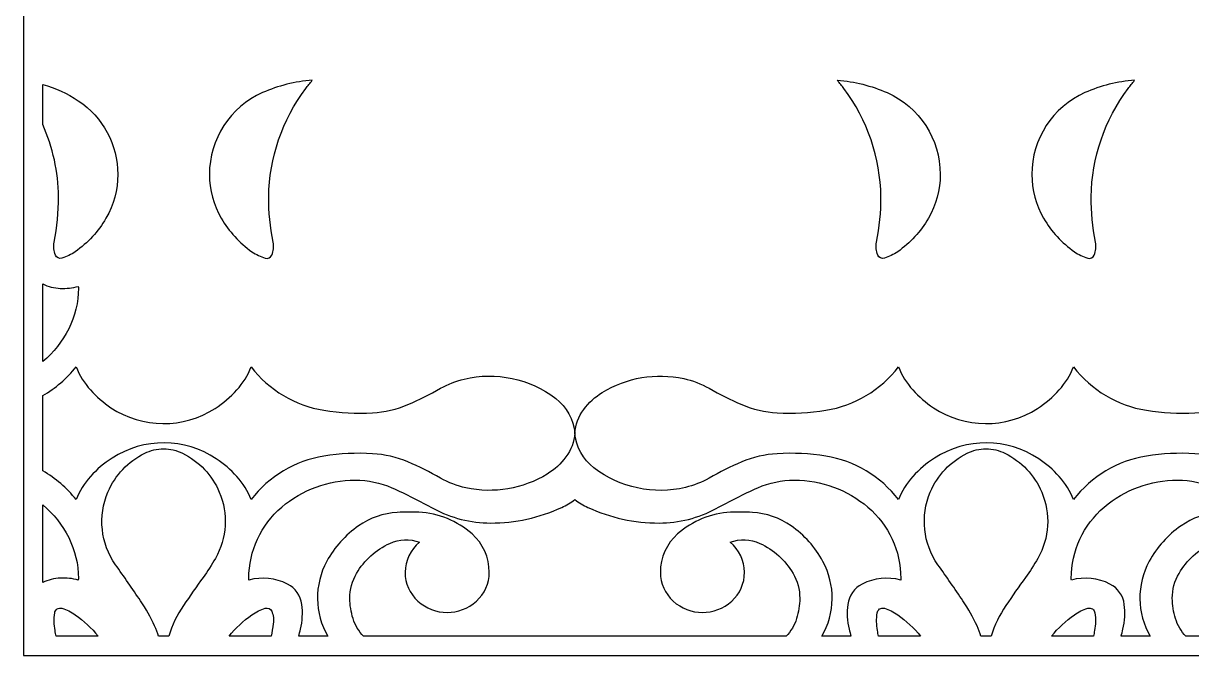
# Model space of a CAD drawing. Header units: centimetres. Extents: x -14.1 to -3.5, y -9 to -3.3.
# Drawn here: x -14.12 to -8.83, y -9 to -6.14 of the extents above; entities that cross this region are included whole.
import ezdxf

# ---------------------------------------------------------------- set-up
doc = ezdxf.new("R2010")
doc.units = ezdxf.units.CM
doc.header["$MEASUREMENT"] = 0
doc.layers.add('layer 1', color=7, linetype='Continuous')

msp = doc.modelspace()

# ---------------------------------------------------------------- linework, layer by layer
at = {"layer": 'layer 1', "lineweight": 30}
for points, knots in [([(-3.54042, -3.27541), (-3.54042, -3.27541), (-3.54042, -9.00021), (-3.54042, -9.00021), (-3.54042, -9.00021), (-3.54042, -9.00021), (-14.12141, -9.00021), (-14.12141, -9.00021), (-14.12141, -9.00021), (-14.12141, -9.00021), (-14.12141, -3.27541), (-14.12141, -3.27541), (-14.12141, -3.27541), (-14.12141, -3.27541), (-3.54042, -3.27541), (-3.54042, -3.27541)], [0, 0, 0, 0, 0.2, 0.2, 0.2, 0.2, 0.4, 0.4, 0.4, 0.4, 0.6, 0.6, 0.6, 0.6, 1, 1, 1, 1]), ([(-12.843, -6.43318), (-12.94909, -6.57488), (-13.00772, -6.74636), (-13.01053, -6.92336), (-13.01053, -6.92336), (-13.01053, -6.99196), (-13.00375, -7.06038), (-12.99029, -7.12765), (-12.99029, -7.12765), (-12.98628, -7.14767), (-12.9885, -7.16844), (-12.99663, -7.18717), (-12.99663, -7.18717), (-13.00152, -7.19842), (-13.01405, -7.20426), (-13.02582, -7.20079), (-13.02582, -7.20079), (-13.04745, -7.1944), (-13.0679, -7.18453), (-13.08635, -7.17156), (-13.08635, -7.17156), (-13.14306, -7.13169), (-13.19048, -7.08), (-13.22535, -7.02009), (-13.22535, -7.02009), (-13.26042, -6.95984), (-13.2789, -6.89133), (-13.27891, -6.82161), (-13.27891, -6.82161), (-13.27895, -6.66159), (-13.18452, -6.51648), (-13.03829, -6.4515), (-13.03829, -6.4515), (-12.96711, -6.41989), (-12.89091, -6.40099), (-12.81321, -6.39566), (-12.81321, -6.39566), (-12.82349, -6.40788), (-12.83343, -6.42039), (-12.843, -6.43318)], [0, 0, 0, 0, 0.0909091, 0.0909091, 0.0909091, 0.0909091, 0.1818182, 0.1818182, 0.1818182, 0.1818182, 0.2727273, 0.2727273, 0.2727273, 0.2727273, 0.3636364, 0.3636364, 0.3636364, 0.3636364, 0.4545455, 0.4545455, 0.4545455, 0.4545455, 0.5454545, 0.5454545, 0.5454545, 0.5454545, 0.6363636, 0.6363636, 0.6363636, 0.6363636, 0.7272727, 0.7272727, 0.7272727, 0.7272727, 0.8181818, 0.8181818, 0.8181818, 0.8181818, 1, 1, 1, 1]), ([(-10.40526, -6.43318), (-10.2992, -6.57481), (-10.24058, -6.74644), (-10.23776, -6.92336), (-10.23776, -6.92336), (-10.23776, -6.99196), (-10.24454, -7.0604), (-10.25799, -7.12767), (-10.25799, -7.12767), (-10.26199, -7.14769), (-10.25978, -7.16844), (-10.25165, -7.18717), (-10.25165, -7.18717), (-10.24675, -7.19843), (-10.23425, -7.20427), (-10.22248, -7.20079), (-10.22248, -7.20079), (-10.20085, -7.1944), (-10.18042, -7.18453), (-10.16197, -7.17156), (-10.16197, -7.17156), (-10.10525, -7.13168), (-10.05783, -7.08003), (-10.02294, -7.0201), (-10.02294, -7.0201), (-9.98785, -6.95983), (-9.96936, -6.89136), (-9.96937, -6.82161), (-9.96937, -6.82161), (-9.96941, -6.66146), (-10.0636, -6.51645), (-10.21, -6.4515), (-10.21, -6.4515), (-10.2812, -6.41989), (-10.35736, -6.40099), (-10.43508, -6.39566), (-10.43508, -6.39566), (-10.42479, -6.40788), (-10.41484, -6.42039), (-10.40526, -6.43318)], [0, 0, 0, 0, 0.0909091, 0.0909091, 0.0909091, 0.0909091, 0.1818182, 0.1818182, 0.1818182, 0.1818182, 0.2727273, 0.2727273, 0.2727273, 0.2727273, 0.3636364, 0.3636364, 0.3636364, 0.3636364, 0.4545455, 0.4545455, 0.4545455, 0.4545455, 0.5454545, 0.5454545, 0.5454545, 0.5454545, 0.6363636, 0.6363636, 0.6363636, 0.6363636, 0.7272727, 0.7272727, 0.7272727, 0.7272727, 0.8181818, 0.8181818, 0.8181818, 0.8181818, 1, 1, 1, 1]), ([(-9.11873, -6.43318), (-9.22481, -6.57488), (-9.28344, -6.74636), (-9.28625, -6.92336), (-9.28625, -6.92336), (-9.28625, -6.99197), (-9.27947, -7.0604), (-9.266, -7.12767), (-9.266, -7.12767), (-9.262, -7.14768), (-9.26421, -7.16845), (-9.27234, -7.18717), (-9.27234, -7.18717), (-9.27722, -7.19842), (-9.28975, -7.20426), (-9.30152, -7.20079), (-9.30152, -7.20079), (-9.32315, -7.19441), (-9.34359, -7.18453), (-9.36204, -7.17156), (-9.36204, -7.17156), (-9.41875, -7.13169), (-9.46618, -7.08001), (-9.50106, -7.0201), (-9.50106, -7.0201), (-9.53614, -6.95984), (-9.55462, -6.89133), (-9.55462, -6.82161), (-9.55462, -6.82161), (-9.55466, -6.66157), (-9.46021, -6.51644), (-9.31395, -6.45147), (-9.31395, -6.45147), (-9.24278, -6.41988), (-9.16659, -6.40099), (-9.08891, -6.39566), (-9.08891, -6.39566), (-9.09922, -6.40787), (-9.10916, -6.42038), (-9.11873, -6.43318)], [0, 0, 0, 0, 0.0909091, 0.0909091, 0.0909091, 0.0909091, 0.1818182, 0.1818182, 0.1818182, 0.1818182, 0.2727273, 0.2727273, 0.2727273, 0.2727273, 0.3636364, 0.3636364, 0.3636364, 0.3636364, 0.4545455, 0.4545455, 0.4545455, 0.4545455, 0.5454545, 0.5454545, 0.5454545, 0.5454545, 0.6363636, 0.6363636, 0.6363636, 0.6363636, 0.7272727, 0.7272727, 0.7272727, 0.7272727, 0.8181818, 0.8181818, 0.8181818, 0.8181818, 1, 1, 1, 1]), ([(-14.03395, -6.59563), (-13.98769, -6.69875), (-13.96321, -6.81035), (-13.96204, -6.92336), (-13.96204, -6.92336), (-13.96204, -6.99195), (-13.96882, -7.06039), (-13.98228, -7.12764), (-13.98228, -7.12764), (-13.98629, -7.14767), (-13.98408, -7.16844), (-13.97594, -7.18717), (-13.97594, -7.18717), (-13.97104, -7.19843), (-13.95854, -7.20427), (-13.94676, -7.20079), (-13.94676, -7.20079), (-13.92513, -7.1944), (-13.90469, -7.18453), (-13.88624, -7.17156), (-13.88624, -7.17156), (-13.82952, -7.13167), (-13.78211, -7.08002), (-13.74722, -7.0201), (-13.74722, -7.0201), (-13.71214, -6.95982), (-13.69365, -6.89136), (-13.69366, -6.82161), (-13.69366, -6.82161), (-13.69368, -6.68729), (-13.7609, -6.562), (-13.87287, -6.4878), (-13.87287, -6.4878), (-13.92235, -6.45501), (-13.97671, -6.43031), (-14.03395, -6.41462), (-14.03395, -6.41462), (-14.03395, -6.41462), (-14.03395, -6.59563), (-14.03395, -6.59563)], [0, 0, 0, 0, 0.0909091, 0.0909091, 0.0909091, 0.0909091, 0.1818182, 0.1818182, 0.1818182, 0.1818182, 0.2727273, 0.2727273, 0.2727273, 0.2727273, 0.3636364, 0.3636364, 0.3636364, 0.3636364, 0.4545455, 0.4545455, 0.4545455, 0.4545455, 0.5454545, 0.5454545, 0.5454545, 0.5454545, 0.6363636, 0.6363636, 0.6363636, 0.6363636, 0.7272727, 0.7272727, 0.7272727, 0.7272727, 0.8181818, 0.8181818, 0.8181818, 0.8181818, 1, 1, 1, 1]), ([(-14.03395, -7.66864), (-13.98462, -7.62811), (-13.94437, -7.57768), (-13.91581, -7.52058), (-13.91581, -7.52058), (-13.88718, -7.46334), (-13.87228, -7.40024), (-13.87228, -7.33624), (-13.87228, -7.33624), (-13.8723, -7.33498), (-13.87234, -7.33372), (-13.87242, -7.33246), (-13.87242, -7.33246), (-13.87249, -7.33121), (-13.87254, -7.32996), (-13.87258, -7.32871), (-13.87258, -7.32871), (-13.89919, -7.33578), (-13.92674, -7.33873), (-13.95424, -7.33746), (-13.95424, -7.33746), (-13.98185, -7.33619), (-14.00895, -7.32946), (-14.03395, -7.31766), (-14.03395, -7.31766), (-14.03395, -7.31766), (-14.03395, -7.66864), (-14.03395, -7.66864)], [0, 0, 0, 0, 0.125, 0.125, 0.125, 0.125, 0.25, 0.25, 0.25, 0.25, 0.375, 0.375, 0.375, 0.375, 0.5, 0.5, 0.5, 0.5, 0.625, 0.625, 0.625, 0.625, 0.75, 0.75, 0.75, 0.75, 1, 1, 1, 1]), ([(-7.89985, -7.99334), (-7.90526, -7.93103), (-7.93667, -7.87394), (-7.98642, -7.83603), (-7.98642, -7.83603), (-8.10455, -7.74604), (-8.25665, -7.71367), (-8.40116, -7.74786), (-8.40116, -7.74786), (-8.43857, -7.75671), (-8.4745, -7.77089), (-8.50788, -7.78997), (-8.50788, -7.78997), (-8.55562, -7.81725), (-8.60493, -7.84171), (-8.65555, -7.8632), (-8.65555, -7.8632), (-8.7065, -7.88483), (-8.76081, -7.89752), (-8.81607, -7.90069), (-8.81607, -7.90069), (-8.88956, -7.90491), (-8.96331, -7.90118), (-9.036, -7.88955), (-9.036, -7.88955), (-9.167, -7.86862), (-9.28504, -7.79813), (-9.36566, -7.69277), (-9.36566, -7.69277), (-9.38094, -7.73117), (-9.4029, -7.76657), (-9.43051, -7.79732), (-9.43051, -7.79732), (-9.45934, -7.82942), (-9.49233, -7.85754), (-9.52858, -7.88094), (-9.52858, -7.88094), (-9.67241, -7.97378), (-9.85777, -7.97246), (-10.00039, -7.87778), (-10.00039, -7.87778), (-10.03469, -7.85499), (-10.06598, -7.82796), (-10.0935, -7.79733), (-10.0935, -7.79733), (-10.12112, -7.76658), (-10.14309, -7.73117), (-10.15836, -7.69277), (-10.15836, -7.69277), (-10.23893, -7.79816), (-10.35699, -7.86861), (-10.48798, -7.88956), (-10.48798, -7.88956), (-10.56068, -7.90118), (-10.63444, -7.90491), (-10.70793, -7.90069), (-10.70793, -7.90069), (-10.76319, -7.89752), (-10.8175, -7.88483), (-10.86845, -7.8632), (-10.86845, -7.8632), (-10.91907, -7.84171), (-10.96838, -7.81725), (-11.01613, -7.78997), (-11.01613, -7.78997), (-11.05198, -7.76947), (-11.09077, -7.75462), (-11.13115, -7.74592), (-11.13115, -7.74592), (-11.25747, -7.71873), (-11.38933, -7.74113), (-11.49956, -7.80858), (-11.49956, -7.80858), (-11.53244, -7.82869), (-11.56107, -7.85503), (-11.58385, -7.88612), (-11.58385, -7.88612), (-11.60684, -7.91751), (-11.62077, -7.95458), (-11.62414, -7.99334), (-11.62414, -7.99334), (-11.62956, -7.93104), (-11.66097, -7.87394), (-11.71071, -7.83604), (-11.71071, -7.83604), (-11.82884, -7.74604), (-11.98094, -7.71367), (-12.12545, -7.74787), (-12.12545, -7.74787), (-12.16286, -7.75672), (-12.1988, -7.77089), (-12.23219, -7.78997), (-12.23219, -7.78997), (-12.27993, -7.81725), (-12.32924, -7.84171), (-12.37985, -7.8632), (-12.37985, -7.8632), (-12.43079, -7.88484), (-12.4851, -7.89752), (-12.54035, -7.90069), (-12.54035, -7.90069), (-12.61385, -7.90491), (-12.6876, -7.90118), (-12.7603, -7.88956), (-12.7603, -7.88956), (-12.89129, -7.86863), (-13.00932, -7.79814), (-13.08992, -7.69277), (-13.08992, -7.69277), (-13.1052, -7.73117), (-13.12717, -7.76657), (-13.15479, -7.79732), (-13.15479, -7.79732), (-13.18362, -7.82942), (-13.2166, -7.85753), (-13.25285, -7.88092), (-13.25285, -7.88092), (-13.39668, -7.97379), (-13.58205, -7.97247), (-13.72468, -7.87778), (-13.72468, -7.87778), (-13.75898, -7.85499), (-13.79026, -7.82796), (-13.81778, -7.79733), (-13.81778, -7.79733), (-13.8454, -7.76658), (-13.86737, -7.73117), (-13.88265, -7.69277), (-13.88265, -7.69277), (-13.92427, -7.74549), (-13.97565, -7.78976), (-14.03395, -7.82313), (-14.03395, -7.82313), (-14.03395, -7.82313), (-14.03395, -8.16352), (-14.03395, -8.16352), (-14.03395, -8.16352), (-13.97564, -8.19689), (-13.92426, -8.24117), (-13.88265, -8.29392), (-13.88265, -8.29392), (-13.86737, -8.2555), (-13.84541, -8.22009), (-13.81779, -8.18934), (-13.81779, -8.18934), (-13.78896, -8.15724), (-13.75597, -8.12912), (-13.71972, -8.10573), (-13.71972, -8.10573), (-13.57589, -8.01288), (-13.39052, -8.0142), (-13.24789, -8.10888), (-13.24789, -8.10888), (-13.21359, -8.13167), (-13.1823, -8.15871), (-13.15478, -8.18934), (-13.15478, -8.18934), (-13.12716, -8.2201), (-13.1052, -8.25551), (-13.08992, -8.29392), (-13.08992, -8.29392), (-13.00937, -8.18851), (-12.89132, -8.11804), (-12.76033, -8.09708), (-12.76033, -8.09708), (-12.68763, -8.08545), (-12.61386, -8.08172), (-12.54035, -8.08594), (-12.54035, -8.08594), (-12.4851, -8.08912), (-12.43079, -8.10181), (-12.37985, -8.12344), (-12.37985, -8.12344), (-12.32924, -8.14494), (-12.27993, -8.1694), (-12.23219, -8.19669), (-12.23219, -8.19669), (-12.19633, -8.21718), (-12.15754, -8.23203), (-12.11717, -8.24073), (-12.11717, -8.24073), (-11.99083, -8.26793), (-11.85895, -8.24553), (-11.74871, -8.17808), (-11.74871, -8.17808), (-11.71583, -8.15796), (-11.68721, -8.13163), (-11.66443, -8.10054), (-11.66443, -8.10054), (-11.64144, -8.06916), (-11.6275, -8.0321), (-11.62414, -7.99334), (-11.62414, -7.99334), (-11.61872, -8.05565), (-11.58731, -8.11274), (-11.53756, -8.15064), (-11.53756, -8.15064), (-11.41943, -8.24062), (-11.26734, -8.27299), (-11.12284, -8.23879), (-11.12284, -8.23879), (-11.08543, -8.22994), (-11.0495, -8.21576), (-11.01613, -8.19669), (-11.01613, -8.19669), (-10.96838, -8.1694), (-10.91907, -8.14494), (-10.86845, -8.12345), (-10.86845, -8.12345), (-10.81751, -8.10181), (-10.76319, -8.08912), (-10.70794, -8.08594), (-10.70794, -8.08594), (-10.63443, -8.08172), (-10.56066, -8.08545), (-10.48795, -8.09708), (-10.48795, -8.09708), (-10.35695, -8.11801), (-10.23893, -8.18852), (-10.15836, -8.29392), (-10.15836, -8.29392), (-10.14309, -8.2555), (-10.12113, -8.22009), (-10.0935, -8.18934), (-10.0935, -8.18934), (-10.06468, -8.15724), (-10.03169, -8.12912), (-9.99544, -8.10573), (-9.99544, -8.10573), (-9.85161, -8.01288), (-9.66623, -8.01419), (-9.5236, -8.10888), (-9.5236, -8.10888), (-9.4893, -8.13166), (-9.45802, -8.1587), (-9.43051, -8.18934), (-9.43051, -8.18934), (-9.40289, -8.2201), (-9.38093, -8.25551), (-9.36566, -8.29392), (-9.36566, -8.29392), (-9.28509, -8.18852), (-9.16703, -8.11805), (-9.03604, -8.09709), (-9.03604, -8.09709), (-8.96333, -8.08545), (-8.88957, -8.08172), (-8.81607, -8.08594), (-8.81607, -8.08594), (-8.76081, -8.08912), (-8.7065, -8.10181), (-8.65555, -8.12344), (-8.65555, -8.12344), (-8.60493, -8.14494), (-8.55562, -8.1694), (-8.50788, -8.19669), (-8.50788, -8.19669), (-8.47202, -8.21719), (-8.43323, -8.23204), (-8.39285, -8.24074), (-8.39285, -8.24074), (-8.26652, -8.26792), (-8.13465, -8.24552), (-8.02442, -8.17808), (-8.02442, -8.17808), (-7.99154, -8.15797), (-7.96292, -8.13164), (-7.94014, -8.10054), (-7.94014, -8.10054), (-7.91715, -8.06916), (-7.90321, -8.0321), (-7.89985, -7.99334)], [0, 0, 0, 0, 0.0144928, 0.0144928, 0.0144928, 0.0144928, 0.0289855, 0.0289855, 0.0289855, 0.0289855, 0.0434783, 0.0434783, 0.0434783, 0.0434783, 0.057971, 0.057971, 0.057971, 0.057971, 0.0724638, 0.0724638, 0.0724638, 0.0724638, 0.0869565, 0.0869565, 0.0869565, 0.0869565, 0.1014493, 0.1014493, 0.1014493, 0.1014493, 0.115942, 0.115942, 0.115942, 0.115942, 0.1304348, 0.1304348, 0.1304348, 0.1304348, 0.1449275, 0.1449275, 0.1449275, 0.1449275, 0.1594203, 0.1594203, 0.1594203, 0.1594203, 0.173913, 0.173913, 0.173913, 0.173913, 0.1884058, 0.1884058, 0.1884058, 0.1884058, 0.2028986, 0.2028986, 0.2028986, 0.2028986, 0.2173913, 0.2173913, 0.2173913, 0.2173913, 0.2318841, 0.2318841, 0.2318841, 0.2318841, 0.2463768, 0.2463768, 0.2463768, 0.2463768, 0.2608696, 0.2608696, 0.2608696, 0.2608696, 0.2753623, 0.2753623, 0.2753623, 0.2753623, 0.2898551, 0.2898551, 0.2898551, 0.2898551, 0.3043478, 0.3043478, 0.3043478, 0.3043478, 0.3188406, 0.3188406, 0.3188406, 0.3188406, 0.3333333, 0.3333333, 0.3333333, 0.3333333, 0.3478261, 0.3478261, 0.3478261, 0.3478261, 0.3623188, 0.3623188, 0.3623188, 0.3623188, 0.3768116, 0.3768116, 0.3768116, 0.3768116, 0.3913043, 0.3913043, 0.3913043, 0.3913043, 0.4057971, 0.4057971, 0.4057971, 0.4057971, 0.4202899, 0.4202899, 0.4202899, 0.4202899, 0.4347826, 0.4347826, 0.4347826, 0.4347826, 0.4492754, 0.4492754, 0.4492754, 0.4492754, 0.4637681, 0.4637681, 0.4637681, 0.4637681, 0.4782609, 0.4782609, 0.4782609, 0.4782609, 0.4927536, 0.4927536, 0.4927536, 0.4927536, 0.5072464, 0.5072464, 0.5072464, 0.5072464, 0.5217391, 0.5217391, 0.5217391, 0.5217391, 0.5362319, 0.5362319, 0.5362319, 0.5362319, 0.5507246, 0.5507246, 0.5507246, 0.5507246, 0.5652174, 0.5652174, 0.5652174, 0.5652174, 0.5797101, 0.5797101, 0.5797101, 0.5797101, 0.5942029, 0.5942029, 0.5942029, 0.5942029, 0.6086957, 0.6086957, 0.6086957, 0.6086957, 0.6231884, 0.6231884, 0.6231884, 0.6231884, 0.6376812, 0.6376812, 0.6376812, 0.6376812, 0.6521739, 0.6521739, 0.6521739, 0.6521739, 0.6666667, 0.6666667, 0.6666667, 0.6666667, 0.6811594, 0.6811594, 0.6811594, 0.6811594, 0.6956522, 0.6956522, 0.6956522, 0.6956522, 0.7101449, 0.7101449, 0.7101449, 0.7101449, 0.7246377, 0.7246377, 0.7246377, 0.7246377, 0.7391304, 0.7391304, 0.7391304, 0.7391304, 0.7536232, 0.7536232, 0.7536232, 0.7536232, 0.7681159, 0.7681159, 0.7681159, 0.7681159, 0.7826087, 0.7826087, 0.7826087, 0.7826087, 0.7971014, 0.7971014, 0.7971014, 0.7971014, 0.8115942, 0.8115942, 0.8115942, 0.8115942, 0.826087, 0.826087, 0.826087, 0.826087, 0.8405797, 0.8405797, 0.8405797, 0.8405797, 0.8550725, 0.8550725, 0.8550725, 0.8550725, 0.8695652, 0.8695652, 0.8695652, 0.8695652, 0.884058, 0.884058, 0.884058, 0.884058, 0.8985507, 0.8985507, 0.8985507, 0.8985507, 0.9130435, 0.9130435, 0.9130435, 0.9130435, 0.9275362, 0.9275362, 0.9275362, 0.9275362, 0.942029, 0.942029, 0.942029, 0.942029, 0.9565217, 0.9565217, 0.9565217, 0.9565217, 0.9710145, 0.9710145, 0.9710145, 0.9710145, 1, 1, 1, 1]), ([(-13.48628, -8.06407), (-13.51599, -8.06407), (-13.54529, -8.07089), (-13.57195, -8.08402), (-13.57195, -8.08402), (-13.64675, -8.12087), (-13.70583, -8.18328), (-13.73849, -8.26001), (-13.73849, -8.26001), (-13.78453, -8.36824), (-13.77148, -8.49245), (-13.70387, -8.58869), (-13.70387, -8.58869), (-13.66572, -8.64301), (-13.62796, -8.6976), (-13.59061, -8.75247), (-13.59061, -8.75247), (-13.56614, -8.78842), (-13.54482, -8.82642), (-13.52691, -8.86604), (-13.52691, -8.86604), (-13.5201, -8.88124), (-13.51422, -8.89684), (-13.5093, -8.91274), (-13.5093, -8.91274), (-13.5093, -8.91274), (-13.46328, -8.91274), (-13.46328, -8.91274), (-13.46328, -8.91274), (-13.44799, -8.86306), (-13.42537, -8.81592), (-13.39617, -8.77291), (-13.39617, -8.77291), (-13.36712, -8.73014), (-13.33748, -8.68777), (-13.30725, -8.64582), (-13.30725, -8.64582), (-13.28728, -8.61813), (-13.26876, -8.58941), (-13.25178, -8.55978), (-13.25178, -8.55978), (-13.19927, -8.46811), (-13.19269, -8.35722), (-13.23407, -8.26001), (-13.23407, -8.26001), (-13.26675, -8.18329), (-13.32581, -8.12086), (-13.40062, -8.08402), (-13.40062, -8.08402), (-13.42728, -8.07089), (-13.45657, -8.06406), (-13.48628, -8.06407)], [0, 0, 0, 0, 0.0714286, 0.0714286, 0.0714286, 0.0714286, 0.1428571, 0.1428571, 0.1428571, 0.1428571, 0.2142857, 0.2142857, 0.2142857, 0.2142857, 0.2857143, 0.2857143, 0.2857143, 0.2857143, 0.3571429, 0.3571429, 0.3571429, 0.3571429, 0.4285714, 0.4285714, 0.4285714, 0.4285714, 0.5, 0.5, 0.5, 0.5, 0.5714286, 0.5714286, 0.5714286, 0.5714286, 0.6428571, 0.6428571, 0.6428571, 0.6428571, 0.7142857, 0.7142857, 0.7142857, 0.7142857, 0.7857143, 0.7857143, 0.7857143, 0.7857143, 0.8571429, 0.8571429, 0.8571429, 0.8571429, 1, 1, 1, 1]), ([(-9.76199, -8.06407), (-9.7917, -8.06407), (-9.82099, -8.07089), (-9.84764, -8.08402), (-9.84764, -8.08402), (-9.92246, -8.12087), (-9.98155, -8.18328), (-10.01423, -8.26001), (-10.01423, -8.26001), (-10.06028, -8.36823), (-10.04723, -8.49246), (-9.97959, -8.58869), (-9.97959, -8.58869), (-9.94143, -8.643), (-9.90368, -8.6976), (-9.86632, -8.75247), (-9.86632, -8.75247), (-9.84185, -8.78842), (-9.82053, -8.82642), (-9.80261, -8.86604), (-9.80261, -8.86604), (-9.79579, -8.88124), (-9.78991, -8.89683), (-9.78499, -8.91274), (-9.78499, -8.91274), (-9.78499, -8.91274), (-9.739, -8.91274), (-9.739, -8.91274), (-9.739, -8.91274), (-9.72366, -8.86308), (-9.70102, -8.81595), (-9.67185, -8.77293), (-9.67185, -8.77293), (-9.64283, -8.73013), (-9.61319, -8.68776), (-9.58295, -8.64582), (-9.58295, -8.64582), (-9.56298, -8.61813), (-9.54448, -8.58942), (-9.5275, -8.55979), (-9.5275, -8.55979), (-9.47498, -8.46811), (-9.4684, -8.35722), (-9.50979, -8.26001), (-9.50979, -8.26001), (-9.54246, -8.18328), (-9.60151, -8.12086), (-9.67632, -8.08402), (-9.67632, -8.08402), (-9.70298, -8.07089), (-9.73228, -8.06406), (-9.76199, -8.06407)], [0, 0, 0, 0, 0.0714286, 0.0714286, 0.0714286, 0.0714286, 0.1428571, 0.1428571, 0.1428571, 0.1428571, 0.2142857, 0.2142857, 0.2142857, 0.2142857, 0.2857143, 0.2857143, 0.2857143, 0.2857143, 0.3571429, 0.3571429, 0.3571429, 0.3571429, 0.4285714, 0.4285714, 0.4285714, 0.4285714, 0.5, 0.5, 0.5, 0.5, 0.5714286, 0.5714286, 0.5714286, 0.5714286, 0.6428571, 0.6428571, 0.6428571, 0.6428571, 0.7142857, 0.7142857, 0.7142857, 0.7142857, 0.7857143, 0.7857143, 0.7857143, 0.7857143, 0.8571429, 0.8571429, 0.8571429, 0.8571429, 1, 1, 1, 1]), ([(-11.62414, -8.29398), (-11.64272, -8.30777), (-11.66267, -8.31961), (-11.68368, -8.32931), (-11.68368, -8.32931), (-11.78454, -8.37585), (-11.89433, -8.39995), (-12.0054, -8.39995), (-12.0054, -8.39995), (-12.09572, -8.39996), (-12.18463, -8.37729), (-12.26392, -8.33406), (-12.26392, -8.33406), (-12.32562, -8.30042), (-12.38858, -8.26915), (-12.45266, -8.24032), (-12.45266, -8.24032), (-12.50491, -8.21738), (-12.56134, -8.20554), (-12.6184, -8.20554), (-12.6184, -8.20554), (-12.7405, -8.20555), (-12.85854, -8.24899), (-12.95149, -8.32817), (-12.95149, -8.32817), (-13.04593, -8.40862), (-13.10034, -8.52634), (-13.10032, -8.65041), (-13.10032, -8.65041), (-13.1003, -8.65166), (-13.10025, -8.65291), (-13.10017, -8.65417), (-13.10017, -8.65417), (-13.1001, -8.65543), (-13.10004, -8.65669), (-13.1, -8.65795), (-13.1, -8.65795), (-13.04149, -8.64239), (-12.97927, -8.64885), (-12.92519, -8.67607), (-12.92519, -8.67607), (-12.88957, -8.694), (-12.86517, -8.72849), (-12.8601, -8.76804), (-12.8601, -8.76804), (-12.85528, -8.80561), (-12.85747, -8.84376), (-12.86655, -8.88053), (-12.86655, -8.88053), (-12.86918, -8.89122), (-12.87159, -8.90196), (-12.87377, -8.91274), (-12.87377, -8.91274), (-12.87377, -8.91274), (-12.74294, -8.91274), (-12.74294, -8.91274), (-12.74294, -8.91274), (-12.80348, -8.808), (-12.80505, -8.67917), (-12.74718, -8.57293), (-12.74718, -8.57293), (-12.71237, -8.50903), (-12.66307, -8.45414), (-12.60329, -8.41266), (-12.60329, -8.41266), (-12.55153, -8.37674), (-12.4909, -8.35566), (-12.42802, -8.35169), (-12.42802, -8.35169), (-12.39532, -8.34962), (-12.36252, -8.34944), (-12.32979, -8.35114), (-12.32979, -8.35114), (-12.241, -8.35573), (-12.15635, -8.39032), (-12.08973, -8.4492), (-12.08973, -8.4492), (-12.03998, -8.49316), (-12.01149, -8.55641), (-12.01148, -8.62279), (-12.01148, -8.62279), (-12.01147, -8.6727), (-12.03268, -8.7203), (-12.06976, -8.75371), (-12.06976, -8.75371), (-12.14514, -8.82165), (-12.25989, -8.82132), (-12.33504, -8.75312), (-12.33504, -8.75312), (-12.37177, -8.71976), (-12.39271, -8.67241), (-12.39272, -8.62279), (-12.39272, -8.62279), (-12.39193, -8.57019), (-12.3683, -8.5205), (-12.32803, -8.48666), (-12.32803, -8.48666), (-12.37165, -8.47095), (-12.41964, -8.47287), (-12.46185, -8.49203), (-12.46185, -8.49203), (-12.52491, -8.52064), (-12.57749, -8.5681), (-12.61238, -8.62791), (-12.61238, -8.62791), (-12.63232, -8.6621), (-12.64283, -8.70095), (-12.64283, -8.74053), (-12.64283, -8.74053), (-12.64283, -8.77176), (-12.63796, -8.8028), (-12.6284, -8.83254), (-12.6284, -8.83254), (-12.61878, -8.86247), (-12.6026, -8.88987), (-12.58104, -8.91274), (-12.58104, -8.91274), (-12.58104, -8.91274), (-10.66725, -8.91274), (-10.66725, -8.91274), (-10.66725, -8.91274), (-10.64568, -8.88987), (-10.6295, -8.86248), (-10.61989, -8.83254), (-10.61989, -8.83254), (-10.61034, -8.8028), (-10.60548, -8.77176), (-10.60548, -8.74053), (-10.60548, -8.74053), (-10.60548, -8.70095), (-10.61598, -8.6621), (-10.63592, -8.62791), (-10.63592, -8.62791), (-10.67081, -8.56811), (-10.72338, -8.52064), (-10.78643, -8.49203), (-10.78643, -8.49203), (-10.82865, -8.47288), (-10.87664, -8.47094), (-10.92025, -8.48666), (-10.92025, -8.48666), (-10.87998, -8.52049), (-10.85638, -8.5702), (-10.85558, -8.62279), (-10.85558, -8.62279), (-10.85557, -8.6727), (-10.87677, -8.72031), (-10.91385, -8.75372), (-10.91385, -8.75372), (-10.98923, -8.82167), (-11.10398, -8.82134), (-11.17912, -8.75311), (-11.17912, -8.75311), (-11.21584, -8.71975), (-11.23677, -8.6724), (-11.23678, -8.62279), (-11.23678, -8.62279), (-11.23679, -8.55641), (-11.20827, -8.49317), (-11.15853, -8.4492), (-11.15853, -8.4492), (-11.09193, -8.39031), (-11.00726, -8.35574), (-10.91848, -8.35114), (-10.91848, -8.35114), (-10.88575, -8.34944), (-10.85295, -8.34962), (-10.82025, -8.35169), (-10.82025, -8.35169), (-10.75737, -8.35565), (-10.69674, -8.37675), (-10.64498, -8.41266), (-10.64498, -8.41266), (-10.58505, -8.45423), (-10.53569, -8.50928), (-10.50086, -8.57336), (-10.50086, -8.57336), (-10.44316, -8.6795), (-10.44488, -8.80813), (-10.5053, -8.91274), (-10.5053, -8.91274), (-10.5053, -8.91274), (-10.37455, -8.91274), (-10.37455, -8.91274), (-10.37455, -8.91274), (-10.3767, -8.90196), (-10.3791, -8.89122), (-10.38172, -8.88053), (-10.38172, -8.88053), (-10.3908, -8.84376), (-10.39299, -8.80561), (-10.38817, -8.76804), (-10.38817, -8.76804), (-10.38311, -8.72849), (-10.3587, -8.69401), (-10.32309, -8.67607), (-10.32309, -8.67607), (-10.26903, -8.64884), (-10.20681, -8.6424), (-10.14832, -8.65795), (-10.14832, -8.65795), (-10.14826, -8.65669), (-10.14819, -8.65543), (-10.14812, -8.65417), (-10.14812, -8.65417), (-10.14805, -8.65291), (-10.148, -8.65166), (-10.14798, -8.65041), (-10.14798, -8.65041), (-10.148, -8.52634), (-10.20234, -8.4086), (-10.2968, -8.32817), (-10.2968, -8.32817), (-10.38976, -8.249), (-10.50779, -8.20553), (-10.62989, -8.20554), (-10.62989, -8.20554), (-10.68695, -8.20554), (-10.74337, -8.21738), (-10.79562, -8.24032), (-10.79562, -8.24032), (-10.85971, -8.26915), (-10.92267, -8.30042), (-10.98438, -8.33406), (-10.98438, -8.33406), (-11.06367, -8.37729), (-11.15259, -8.39995), (-11.24291, -8.39995), (-11.24291, -8.39995), (-11.35397, -8.39996), (-11.46375, -8.37584), (-11.56459, -8.32931), (-11.56459, -8.32931), (-11.5856, -8.31962), (-11.60556, -8.30778), (-11.62414, -8.29398)], [0, 0, 0, 0, 0.0166667, 0.0166667, 0.0166667, 0.0166667, 0.0333333, 0.0333333, 0.0333333, 0.0333333, 0.05, 0.05, 0.05, 0.05, 0.0666667, 0.0666667, 0.0666667, 0.0666667, 0.0833333, 0.0833333, 0.0833333, 0.0833333, 0.1, 0.1, 0.1, 0.1, 0.1166667, 0.1166667, 0.1166667, 0.1166667, 0.1333333, 0.1333333, 0.1333333, 0.1333333, 0.15, 0.15, 0.15, 0.15, 0.1666667, 0.1666667, 0.1666667, 0.1666667, 0.1833333, 0.1833333, 0.1833333, 0.1833333, 0.2, 0.2, 0.2, 0.2, 0.2166667, 0.2166667, 0.2166667, 0.2166667, 0.2333333, 0.2333333, 0.2333333, 0.2333333, 0.25, 0.25, 0.25, 0.25, 0.2666667, 0.2666667, 0.2666667, 0.2666667, 0.2833333, 0.2833333, 0.2833333, 0.2833333, 0.3, 0.3, 0.3, 0.3, 0.3166667, 0.3166667, 0.3166667, 0.3166667, 0.3333333, 0.3333333, 0.3333333, 0.3333333, 0.35, 0.35, 0.35, 0.35, 0.3666667, 0.3666667, 0.3666667, 0.3666667, 0.3833333, 0.3833333, 0.3833333, 0.3833333, 0.4, 0.4, 0.4, 0.4, 0.4166667, 0.4166667, 0.4166667, 0.4166667, 0.4333333, 0.4333333, 0.4333333, 0.4333333, 0.45, 0.45, 0.45, 0.45, 0.4666667, 0.4666667, 0.4666667, 0.4666667, 0.4833333, 0.4833333, 0.4833333, 0.4833333, 0.5, 0.5, 0.5, 0.5, 0.5166667, 0.5166667, 0.5166667, 0.5166667, 0.5333333, 0.5333333, 0.5333333, 0.5333333, 0.55, 0.55, 0.55, 0.55, 0.5666667, 0.5666667, 0.5666667, 0.5666667, 0.5833333, 0.5833333, 0.5833333, 0.5833333, 0.6, 0.6, 0.6, 0.6, 0.6166667, 0.6166667, 0.6166667, 0.6166667, 0.6333333, 0.6333333, 0.6333333, 0.6333333, 0.65, 0.65, 0.65, 0.65, 0.6666667, 0.6666667, 0.6666667, 0.6666667, 0.6833333, 0.6833333, 0.6833333, 0.6833333, 0.7, 0.7, 0.7, 0.7, 0.7166667, 0.7166667, 0.7166667, 0.7166667, 0.7333333, 0.7333333, 0.7333333, 0.7333333, 0.75, 0.75, 0.75, 0.75, 0.7666667, 0.7666667, 0.7666667, 0.7666667, 0.7833333, 0.7833333, 0.7833333, 0.7833333, 0.8, 0.8, 0.8, 0.8, 0.8166667, 0.8166667, 0.8166667, 0.8166667, 0.8333333, 0.8333333, 0.8333333, 0.8333333, 0.85, 0.85, 0.85, 0.85, 0.8666667, 0.8666667, 0.8666667, 0.8666667, 0.8833333, 0.8833333, 0.8833333, 0.8833333, 0.9, 0.9, 0.9, 0.9, 0.9166667, 0.9166667, 0.9166667, 0.9166667, 0.9333333, 0.9333333, 0.9333333, 0.9333333, 0.95, 0.95, 0.95, 0.95, 0.9666667, 0.9666667, 0.9666667, 0.9666667, 1, 1, 1, 1]), ([(-7.89985, -8.29398), (-7.91842, -8.30777), (-7.93838, -8.31961), (-7.95939, -8.32931), (-7.95939, -8.32931), (-8.06023, -8.37585), (-8.17003, -8.39995), (-8.28109, -8.39995), (-8.28109, -8.39995), (-8.37142, -8.39996), (-8.46034, -8.37728), (-8.53964, -8.33405), (-8.53964, -8.33405), (-8.60134, -8.30041), (-8.66431, -8.26914), (-8.7284, -8.24032), (-8.7284, -8.24032), (-8.78064, -8.21738), (-8.83705, -8.20554), (-8.8941, -8.20554), (-8.8941, -8.20554), (-9.01621, -8.20555), (-9.13425, -8.24899), (-9.2272, -8.32816), (-9.2272, -8.32816), (-9.32165, -8.40862), (-9.37606, -8.52634), (-9.37604, -8.65041), (-9.37604, -8.65041), (-9.37602, -8.65166), (-9.37597, -8.65291), (-9.37589, -8.65417), (-9.37589, -8.65417), (-9.37581, -8.65543), (-9.37574, -8.65669), (-9.37567, -8.65795), (-9.37567, -8.65795), (-9.31718, -8.64239), (-9.25496, -8.64885), (-9.2009, -8.67607), (-9.2009, -8.67607), (-9.16529, -8.694), (-9.14089, -8.72849), (-9.13582, -8.76804), (-9.13582, -8.76804), (-9.131, -8.80561), (-9.13319, -8.84376), (-9.14227, -8.88053), (-9.14227, -8.88053), (-9.14491, -8.89121), (-9.14731, -8.90195), (-9.14947, -8.91274), (-9.14947, -8.91274), (-9.14947, -8.91274), (-9.01867, -8.91274), (-9.01867, -8.91274), (-9.01867, -8.91274), (-9.07922, -8.80802), (-9.0808, -8.6792), (-9.02293, -8.57296), (-9.02293, -8.57296), (-8.98811, -8.50905), (-8.93881, -8.45415), (-8.87902, -8.41266), (-8.87902, -8.41266), (-8.82726, -8.37674), (-8.76663, -8.35566), (-8.70375, -8.35169), (-8.70375, -8.35169), (-8.67104, -8.34962), (-8.63824, -8.34944), (-8.60552, -8.35114), (-8.60552, -8.35114), (-8.51673, -8.35573), (-8.43207, -8.39032), (-8.36546, -8.4492), (-8.36546, -8.4492), (-8.31571, -8.49316), (-8.28722, -8.55641), (-8.28721, -8.62279), (-8.28721, -8.62279), (-8.2872, -8.6727), (-8.30841, -8.7203), (-8.34549, -8.7537), (-8.34549, -8.7537), (-8.42086, -8.82164), (-8.5356, -8.82132), (-8.61075, -8.75313), (-8.61075, -8.75313), (-8.64749, -8.71977), (-8.66844, -8.67241), (-8.66845, -8.62279), (-8.66845, -8.62279), (-8.66764, -8.5702), (-8.64402, -8.52051), (-8.60376, -8.48666), (-8.60376, -8.48666), (-8.64738, -8.47095), (-8.69537, -8.47287), (-8.73758, -8.49203), (-8.73758, -8.49203), (-8.80062, -8.52065), (-8.85319, -8.56811), (-8.88808, -8.62791), (-8.88808, -8.62791), (-8.90802, -8.6621), (-8.91853, -8.70095), (-8.91853, -8.74053), (-8.91853, -8.74053), (-8.91852, -8.77176), (-8.91366, -8.8028), (-8.90411, -8.83254), (-8.90411, -8.83254), (-8.89449, -8.86247), (-8.87831, -8.88987), (-8.85675, -8.91274), (-8.85675, -8.91274), (-8.85675, -8.91274), (-6.94296, -8.91274), (-6.94296, -8.91274), (-6.94296, -8.91274), (-6.92139, -8.88987), (-6.90521, -8.86248), (-6.8956, -8.83254), (-6.8956, -8.83254), (-6.88604, -8.8028), (-6.88118, -8.77176), (-6.88118, -8.74053), (-6.88118, -8.74053), (-6.88118, -8.70095), (-6.89168, -8.6621), (-6.91162, -8.62791), (-6.91162, -8.62791), (-6.94651, -8.56811), (-6.99908, -8.52064), (-7.06213, -8.49203), (-7.06213, -8.49203), (-7.10434, -8.47288), (-7.15233, -8.47094), (-7.19594, -8.48666), (-7.19594, -8.48666), (-7.15568, -8.5205), (-7.13208, -8.5702), (-7.13126, -8.62279), (-7.13126, -8.62279), (-7.13125, -8.67271), (-7.15246, -8.72032), (-7.18955, -8.75372), (-7.18955, -8.75372), (-7.26493, -8.82168), (-7.37969, -8.82134), (-7.45484, -8.75311), (-7.45484, -8.75311), (-7.49155, -8.71975), (-7.51249, -8.6724), (-7.51249, -8.62279), (-7.51249, -8.62279), (-7.5125, -8.55641), (-7.48398, -8.49317), (-7.43425, -8.4492), (-7.43425, -8.4492), (-7.36764, -8.39031), (-7.28298, -8.35574), (-7.19419, -8.35114), (-7.19419, -8.35114), (-7.16147, -8.34944), (-7.12867, -8.34962), (-7.09596, -8.35169), (-7.09596, -8.35169), (-7.03308, -8.35565), (-6.97245, -8.37675), (-6.92068, -8.41266), (-6.92068, -8.41266), (-6.86091, -8.45413), (-6.81164, -8.50903), (-6.77682, -8.57292), (-6.77682, -8.57292), (-6.71892, -8.67914), (-6.72055, -8.80796), (-6.78103, -8.91274), (-6.78103, -8.91274), (-6.78103, -8.91274), (-6.65024, -8.91274), (-6.65024, -8.91274), (-6.65024, -8.91274), (-6.65242, -8.90196), (-6.65483, -8.89122), (-6.65746, -8.88053), (-6.65746, -8.88053), (-6.66653, -8.84376), (-6.66872, -8.80561), (-6.6639, -8.76804), (-6.6639, -8.76804), (-6.65883, -8.72849), (-6.63442, -8.69401), (-6.5988, -8.67607), (-6.5988, -8.67607), (-6.54473, -8.64884), (-6.48251, -8.6424), (-6.424, -8.65795), (-6.424, -8.65795), (-6.42396, -8.65669), (-6.4239, -8.65543), (-6.42383, -8.65417), (-6.42383, -8.65417), (-6.42376, -8.65291), (-6.42372, -8.65166), (-6.4237, -8.65041), (-6.4237, -8.65041), (-6.42371, -8.52634), (-6.47806, -8.4086), (-6.57251, -8.32817), (-6.57251, -8.32817), (-6.66547, -8.249), (-6.7835, -8.20553), (-6.9056, -8.20554), (-6.9056, -8.20554), (-6.96266, -8.20554), (-7.01908, -8.21738), (-7.07133, -8.24032), (-7.07133, -8.24032), (-7.13542, -8.26915), (-7.19839, -8.30042), (-7.26009, -8.33406), (-7.26009, -8.33406), (-7.33939, -8.37729), (-7.42831, -8.39995), (-7.51863, -8.39995), (-7.51863, -8.39995), (-7.62968, -8.39996), (-7.73945, -8.37585), (-7.84028, -8.32932), (-7.84028, -8.32932), (-7.8613, -8.31962), (-7.88126, -8.30778), (-7.89985, -8.29398)], [0, 0, 0, 0, 0.0166667, 0.0166667, 0.0166667, 0.0166667, 0.0333333, 0.0333333, 0.0333333, 0.0333333, 0.05, 0.05, 0.05, 0.05, 0.0666667, 0.0666667, 0.0666667, 0.0666667, 0.0833333, 0.0833333, 0.0833333, 0.0833333, 0.1, 0.1, 0.1, 0.1, 0.1166667, 0.1166667, 0.1166667, 0.1166667, 0.1333333, 0.1333333, 0.1333333, 0.1333333, 0.15, 0.15, 0.15, 0.15, 0.1666667, 0.1666667, 0.1666667, 0.1666667, 0.1833333, 0.1833333, 0.1833333, 0.1833333, 0.2, 0.2, 0.2, 0.2, 0.2166667, 0.2166667, 0.2166667, 0.2166667, 0.2333333, 0.2333333, 0.2333333, 0.2333333, 0.25, 0.25, 0.25, 0.25, 0.2666667, 0.2666667, 0.2666667, 0.2666667, 0.2833333, 0.2833333, 0.2833333, 0.2833333, 0.3, 0.3, 0.3, 0.3, 0.3166667, 0.3166667, 0.3166667, 0.3166667, 0.3333333, 0.3333333, 0.3333333, 0.3333333, 0.35, 0.35, 0.35, 0.35, 0.3666667, 0.3666667, 0.3666667, 0.3666667, 0.3833333, 0.3833333, 0.3833333, 0.3833333, 0.4, 0.4, 0.4, 0.4, 0.4166667, 0.4166667, 0.4166667, 0.4166667, 0.4333333, 0.4333333, 0.4333333, 0.4333333, 0.45, 0.45, 0.45, 0.45, 0.4666667, 0.4666667, 0.4666667, 0.4666667, 0.4833333, 0.4833333, 0.4833333, 0.4833333, 0.5, 0.5, 0.5, 0.5, 0.5166667, 0.5166667, 0.5166667, 0.5166667, 0.5333333, 0.5333333, 0.5333333, 0.5333333, 0.55, 0.55, 0.55, 0.55, 0.5666667, 0.5666667, 0.5666667, 0.5666667, 0.5833333, 0.5833333, 0.5833333, 0.5833333, 0.6, 0.6, 0.6, 0.6, 0.6166667, 0.6166667, 0.6166667, 0.6166667, 0.6333333, 0.6333333, 0.6333333, 0.6333333, 0.65, 0.65, 0.65, 0.65, 0.6666667, 0.6666667, 0.6666667, 0.6666667, 0.6833333, 0.6833333, 0.6833333, 0.6833333, 0.7, 0.7, 0.7, 0.7, 0.7166667, 0.7166667, 0.7166667, 0.7166667, 0.7333333, 0.7333333, 0.7333333, 0.7333333, 0.75, 0.75, 0.75, 0.75, 0.7666667, 0.7666667, 0.7666667, 0.7666667, 0.7833333, 0.7833333, 0.7833333, 0.7833333, 0.8, 0.8, 0.8, 0.8, 0.8166667, 0.8166667, 0.8166667, 0.8166667, 0.8333333, 0.8333333, 0.8333333, 0.8333333, 0.85, 0.85, 0.85, 0.85, 0.8666667, 0.8666667, 0.8666667, 0.8666667, 0.8833333, 0.8833333, 0.8833333, 0.8833333, 0.9, 0.9, 0.9, 0.9, 0.9166667, 0.9166667, 0.9166667, 0.9166667, 0.9333333, 0.9333333, 0.9333333, 0.9333333, 0.95, 0.95, 0.95, 0.95, 0.9666667, 0.9666667, 0.9666667, 0.9666667, 1, 1, 1, 1]), ([(-14.03395, -8.66899), (-14.00895, -8.65719), (-13.98185, -8.65046), (-13.95424, -8.64919), (-13.95424, -8.64919), (-13.92674, -8.64792), (-13.89919, -8.65088), (-13.87258, -8.65795), (-13.87258, -8.65795), (-13.87254, -8.65669), (-13.87249, -8.65543), (-13.87242, -8.65417), (-13.87242, -8.65417), (-13.87234, -8.65291), (-13.8723, -8.65166), (-13.87228, -8.65041), (-13.87228, -8.65041), (-13.87228, -8.5864), (-13.88718, -8.5233), (-13.91581, -8.46606), (-13.91581, -8.46606), (-13.94438, -8.40896), (-13.98461, -8.35853), (-14.03395, -8.318), (-14.03395, -8.318), (-14.03395, -8.318), (-14.03395, -8.66899), (-14.03395, -8.66899)], [0, 0, 0, 0, 0.125, 0.125, 0.125, 0.125, 0.25, 0.25, 0.25, 0.25, 0.375, 0.375, 0.375, 0.375, 0.5, 0.5, 0.5, 0.5, 0.625, 0.625, 0.625, 0.625, 0.75, 0.75, 0.75, 0.75, 1, 1, 1, 1]), ([(-13.78283, -8.91274), (-13.81245, -8.8754), (-13.84727, -8.84252), (-13.88624, -8.8151), (-13.88624, -8.8151), (-13.90469, -8.80212), (-13.92513, -8.79224), (-13.94676, -8.78585), (-13.94676, -8.78585), (-13.95397, -8.78373), (-13.96174, -8.78485), (-13.96805, -8.78893), (-13.96805, -8.78893), (-13.97436, -8.79301), (-13.97857, -8.7996), (-13.97959, -8.80705), (-13.97959, -8.80705), (-13.98321, -8.83336), (-13.98263, -8.86007), (-13.97788, -8.88621), (-13.97788, -8.88621), (-13.97629, -8.89504), (-13.9748, -8.90388), (-13.97342, -8.91274), (-13.97342, -8.91274), (-13.97342, -8.91274), (-13.78283, -8.91274), (-13.78283, -8.91274)], [0, 0, 0, 0, 0.125, 0.125, 0.125, 0.125, 0.25, 0.25, 0.25, 0.25, 0.375, 0.375, 0.375, 0.375, 0.5, 0.5, 0.5, 0.5, 0.625, 0.625, 0.625, 0.625, 0.75, 0.75, 0.75, 0.75, 1, 1, 1, 1]), ([(-12.99916, -8.91274), (-12.99629, -8.89389), (-12.99321, -8.87507), (-12.9899, -8.85628), (-12.9899, -8.85628), (-12.98653, -8.83709), (-12.98887, -8.81734), (-12.99663, -8.79947), (-12.99663, -8.79947), (-13.00153, -8.78821), (-13.01404, -8.78236), (-13.02582, -8.78585), (-13.02582, -8.78585), (-13.04745, -8.79224), (-13.0679, -8.80212), (-13.08635, -8.8151), (-13.08635, -8.8151), (-13.12532, -8.84253), (-13.16014, -8.87541), (-13.18975, -8.91274), (-13.18975, -8.91274), (-13.18975, -8.91274), (-12.99916, -8.91274), (-12.99916, -8.91274)], [0, 0, 0, 0, 0.1428571, 0.1428571, 0.1428571, 0.1428571, 0.2857143, 0.2857143, 0.2857143, 0.2857143, 0.4285714, 0.4285714, 0.4285714, 0.4285714, 0.5714286, 0.5714286, 0.5714286, 0.5714286, 0.7142857, 0.7142857, 0.7142857, 0.7142857, 1, 1, 1, 1]), ([(-10.05854, -8.91274), (-10.08816, -8.8754), (-10.12299, -8.84252), (-10.16197, -8.8151), (-10.16197, -8.8151), (-10.18042, -8.80212), (-10.20085, -8.79225), (-10.22248, -8.78585), (-10.22248, -8.78585), (-10.22968, -8.78373), (-10.23746, -8.78485), (-10.24377, -8.78893), (-10.24377, -8.78893), (-10.25008, -8.79302), (-10.25429, -8.7996), (-10.2553, -8.80705), (-10.2553, -8.80705), (-10.25892, -8.83336), (-10.25834, -8.86008), (-10.25358, -8.88621), (-10.25358, -8.88621), (-10.25197, -8.89503), (-10.25049, -8.90388), (-10.24915, -8.91274), (-10.24915, -8.91274), (-10.24915, -8.91274), (-10.05854, -8.91274), (-10.05854, -8.91274)], [0, 0, 0, 0, 0.125, 0.125, 0.125, 0.125, 0.25, 0.25, 0.25, 0.25, 0.375, 0.375, 0.375, 0.375, 0.5, 0.5, 0.5, 0.5, 0.625, 0.625, 0.625, 0.625, 0.75, 0.75, 0.75, 0.75, 1, 1, 1, 1]), ([(-9.27486, -8.91274), (-9.27349, -8.90388), (-9.27202, -8.89504), (-9.27044, -8.88621), (-9.27044, -8.88621), (-9.26567, -8.86008), (-9.26507, -8.83337), (-9.26869, -8.80705), (-9.26869, -8.80705), (-9.26971, -8.79961), (-9.27394, -8.79298), (-9.28026, -8.78891), (-9.28026, -8.78891), (-9.28658, -8.78484), (-9.29431, -8.78371), (-9.30152, -8.78585), (-9.30152, -8.78585), (-9.32315, -8.79224), (-9.34359, -8.80212), (-9.36204, -8.8151), (-9.36204, -8.8151), (-9.40103, -8.84251), (-9.43585, -8.87539), (-9.46545, -8.91274), (-9.46545, -8.91274), (-9.46545, -8.91274), (-9.27486, -8.91274), (-9.27486, -8.91274)], [0, 0, 0, 0, 0.125, 0.125, 0.125, 0.125, 0.25, 0.25, 0.25, 0.25, 0.375, 0.375, 0.375, 0.375, 0.5, 0.5, 0.5, 0.5, 0.625, 0.625, 0.625, 0.625, 0.75, 0.75, 0.75, 0.75, 1, 1, 1, 1])]:
    msp.add_open_spline(points, degree=3, knots=knots, dxfattribs=at)

doc.saveas('drawing.dxf')
